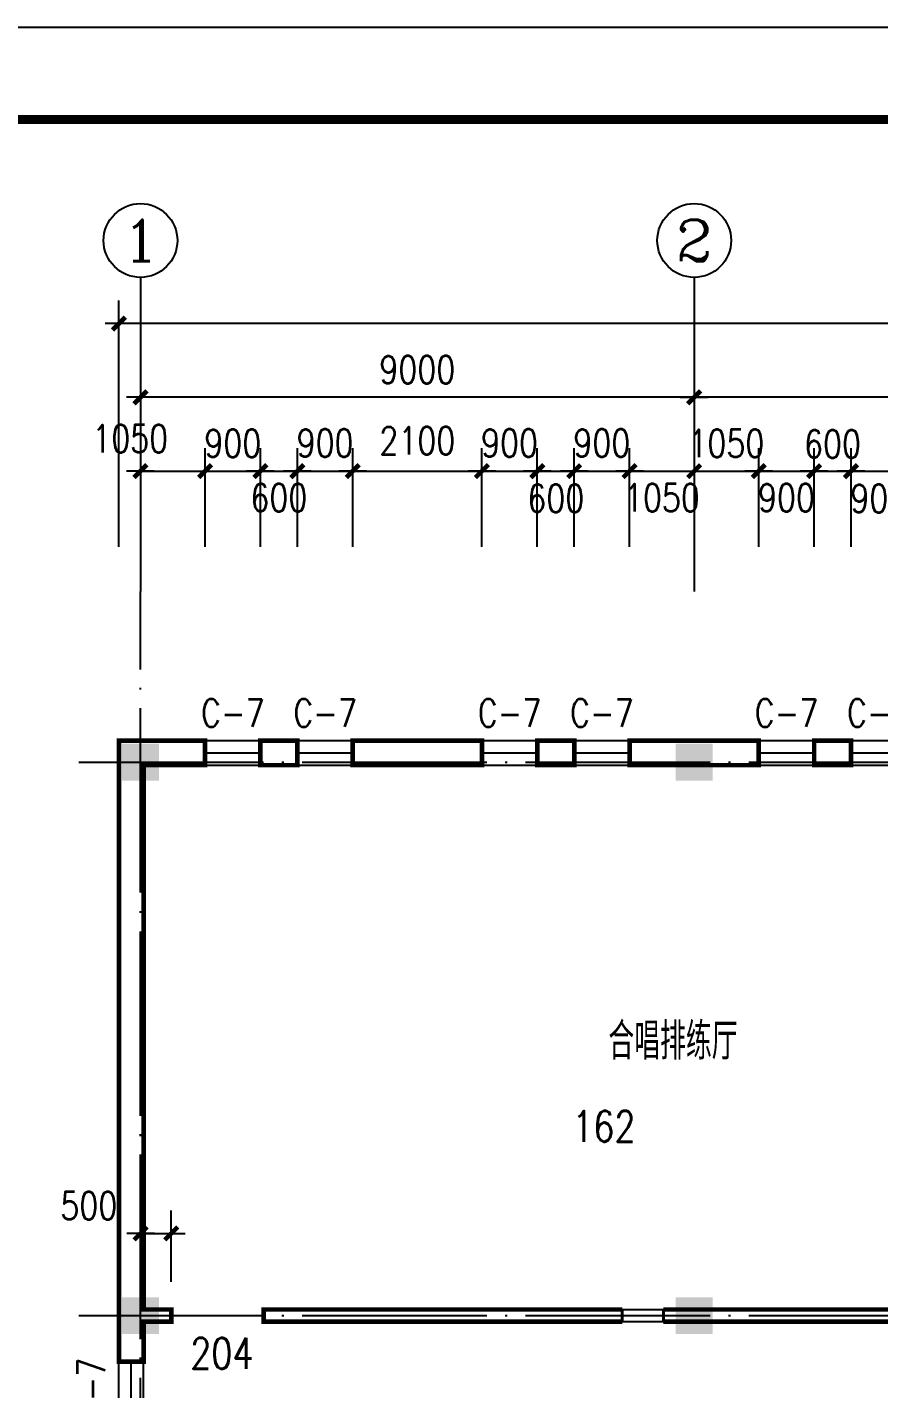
# Model space of a CAD drawing. Extents: x -55219 to 470149, y 494712 to 780039.
# Drawn here: x 98620 to 112460, y 660744 to 682881 of the extents above; entities that cross this region are included whole.
import ezdxf
from ezdxf.enums import TextEntityAlignment as Align

# ---------------------------------------------------------------- set-up
doc = ezdxf.new("R2010")
doc.units = 0
doc.header["$LTSCALE"] = 1500
doc.header["$MEASUREMENT"] = 0
doc.linetypes.add('DOTE', pattern=[2.42, 2, -0.2, 0.02, -0.2])
doc.layers.get('0').update_dxf_attribs({"linetype": 'CONTINUOUS'})
doc.layers.get('DEFPOINTS').update_dxf_attribs({"linetype": 'CONTINUOUS'})
for name, color, linetype in [('AXIS', 3, 'CONTINUOUS'), ('AXIS_TEXT', 7, 'CONTINUOUS'), ('COLUMN', 7, 'CONTINUOUS'), ('DOTE', 1, 'DOTE'), ('LVTRY', 6, 'CONTINUOUS'), ('PUB_DIM', 3, 'CONTINUOUS'), ('PUB_TEXT', 7, 'CONTINUOUS'), ('PUB_TITLE', 4, 'CONTINUOUS'), ('PUB_WALL', 255, 'CONTINUOUS'), ('WALL', 255, 'CONTINUOUS'), ('WINDOW', 2, 'CONTINUOUS'), ('WINDOW_TEXT', 7, 'CONTINUOUS')]:
    doc.layers.add(name, color=color, linetype=linetype)
doc.styles.add('_HZTXT', font='txt.shx', dxfattribs={"width": 0.8, "bigfont": 'hztxt.shx'})
doc.styles.add('_SIMPLEX', font='SIMPLEX.shx', dxfattribs={"width": 0.6})
doc.styles.add('COMPLEX', font='COMPLEX')
doc.styles.add('DIM_FONT', font='SIMPLEX.shx', dxfattribs={"width": 0.8})
doc.styles.add('SIMPLEX', font='SIMPLEX.SHX')
doc.dimstyles.new('AXIS150', dxfattribs={"dimscale": 1.5, "dimtxt": 300, "dimasz": 1, "dimexe": 250, "dimexo": 300, "dimgap": 150, "dimtad": 1, "dimdec": 0, "dimzin": 0, "dimdsep": 46, "dimtxsty": 'DIM_FONT', "dimblk": '_DIMX', "dimcen": 0.09, "dimse1": 1, "dimse2": 1, "dimclrt": 7, "dimadec": 0, "dimazin": 0, "dimtfac": 1, "dimtdec": 0, "dimtix": 1, "dimtmove": 2, "dimatfit": 3, "dimldrblk": '_DIMX', "dimfxl": 1, "dimtolj": 1, "dimtzin": 0, "dimarcsym": 0})
doc.dimstyles.new('DIMA150', dxfattribs={"dimscale": 1.5, "dimtxt": 300, "dimasz": 1, "dimexe": 250, "dimexo": 300, "dimgap": 150, "dimtad": 1, "dimdec": 0, "dimzin": 0, "dimdsep": 46, "dimtxsty": 'DIM_FONT', "dimblk": '_DIMX', "dimcen": 0.09, "dimse1": 1, "dimclrt": 7, "dimadec": 0, "dimazin": 0, "dimtfac": 1, "dimtdec": 0, "dimtix": 1, "dimtmove": 2, "dimatfit": 3, "dimldrblk": '_DIMX', "dimfxl": 1, "dimtolj": 1, "dimtzin": 0, "dimarcsym": 0})
doc.dimstyles.new('DIMB150', dxfattribs={"dimscale": 1.5, "dimtxt": 300, "dimasz": 1, "dimexe": 250, "dimexo": 300, "dimgap": 150, "dimtad": 1, "dimdec": 0, "dimzin": 0, "dimdsep": 46, "dimtxsty": 'DIM_FONT', "dimblk": '_DIMX', "dimcen": 0.09, "dimse2": 1, "dimclrt": 7, "dimadec": 0, "dimazin": 0, "dimtfac": 1, "dimtdec": 0, "dimtix": 1, "dimtmove": 2, "dimatfit": 3, "dimldrblk": '_DIMX', "dimfxl": 1, "dimtolj": 1, "dimtzin": 0, "dimarcsym": 0})
doc.dimstyles.new('DIMN150', dxfattribs={"dimscale": 1.5, "dimtxt": 300, "dimasz": 1, "dimexe": 250, "dimexo": 300, "dimgap": 150, "dimtad": 1, "dimdec": 0, "dimzin": 0, "dimdsep": 46, "dimtxsty": 'DIM_FONT', "dimblk": '_DIMX', "dimcen": 0.09, "dimclrt": 7, "dimadec": 0, "dimazin": 0, "dimtfac": 1, "dimtdec": 0, "dimtix": 1, "dimtmove": 2, "dimatfit": 3, "dimldrblk": '_DIMX', "dimfxl": 1, "dimtolj": 1, "dimtzin": 0, "dimarcsym": 0})

# ---------------------------------------------------------------- blocks, each defined once
blk = doc.blocks.new('_FZH')
blk.add_solid([(0.5, 0.5), (0.5, -0.5), (-0.5, 0.5), (-0.5, -0.5)])
blk = doc.blocks.new('_DIMX')
blk.add_line((-150, 0), (150, 0))
at = {"const_width": 50}
blk.add_lwpolyline([(-70, -70), (70, 70)], dxfattribs=at)
blk = doc.blocks.new('*D72')
at = {"color": 0, "linetype": 'ByBlock'}
blk.add_line((118459, 676864), (109462, 676864), dxfattribs=at)
at = {"layer": 'DEFPOINTS', "color": 0, "linetype": 'ByBlock'}
for p in [(109460, 676864), (109460, 673708), (118460, 673708)]:
    blk.add_point(p, dxfattribs=at)
at = {"color": 0, "linetype": 'ByBlock', "xscale": 1.5, "yscale": 1.5, "zscale": 1.5, "rotation": 180}
blk.add_blockref('_DIMX', (109460, 676864), dxfattribs=at)
at = {"color": 0, "linetype": 'ByBlock', "xscale": 1.5, "yscale": 1.5, "zscale": 1.5}
blk.add_blockref('_DIMX', (118460, 676864), dxfattribs=at)
at = {"color": 7, "linetype": 'ByBlock', "insert": (113960, 677314), "char_height": 450, "attachment_point": 5, "style": 'DIM_FONT'}
blk.add_mtext('\\A1;9000', dxfattribs=at)
blk = doc.blocks.new('*D73')
at = {"color": 0, "linetype": 'ByBlock'}
blk.add_line((109459, 676864), (100462, 676864), dxfattribs=at)
at = {"layer": 'DEFPOINTS', "color": 0, "linetype": 'ByBlock'}
for p in [(100460, 676864), (100460, 673708), (109460, 673708)]:
    blk.add_point(p, dxfattribs=at)
at = {"color": 0, "linetype": 'ByBlock', "xscale": 1.5, "yscale": 1.5, "zscale": 1.5, "rotation": 180}
blk.add_blockref('_DIMX', (100460, 676864), dxfattribs=at)
at = {"color": 0, "linetype": 'ByBlock', "xscale": 1.5, "yscale": 1.5, "zscale": 1.5}
blk.add_blockref('_DIMX', (109460, 676864), dxfattribs=at)
at = {"color": 7, "linetype": 'ByBlock', "insert": (104960, 677314), "char_height": 450, "attachment_point": 5, "style": 'DIM_FONT'}
blk.add_mtext('\\A1;9000', dxfattribs=at)
blk = doc.blocks.new('_AXISO')
blk.add_circle((0, 0), 0.5)
at = {"layer": 'AXIS_TEXT', "style": 'COMPLEX', "width": 1.041667}
blk.add_attdef('A', text='', height=0.56, dxfattribs=at).set_placement((-0.25, -0.28), (0.25, -0.28), align=Align.FIT)
blk = doc.blocks.new('*D77')
at = {"color": 0, "linetype": 'ByBlock'}
for p, q in [((100110, 674434), (100110, 678439)), ((172610, 674434), (172610, 678439)), ((172609, 678064), (100112, 678064))]:
    blk.add_line(p, q, dxfattribs=at)
at = {"layer": 'DEFPOINTS', "color": 0, "linetype": 'ByBlock'}
for p in [(100110, 678064), (100110, 673984), (172610, 673984)]:
    blk.add_point(p, dxfattribs=at)
at = {"color": 0, "linetype": 'ByBlock', "xscale": 1.5, "yscale": 1.5, "zscale": 1.5, "rotation": 180}
blk.add_blockref('_DIMX', (100110, 678064), dxfattribs=at)
at = {"color": 0, "linetype": 'ByBlock', "xscale": 1.5, "yscale": 1.5, "zscale": 1.5}
blk.add_blockref('_DIMX', (172610, 678064), dxfattribs=at)
at = {"color": 7, "linetype": 'ByBlock', "insert": (136360, 678514), "char_height": 450, "attachment_point": 5, "style": 'DIM_FONT'}
blk.add_mtext('\\A1;72500', dxfattribs=at)
blk = doc.blocks.new('_WBLK')
for p, q in [((-0.5, 0.5), (0.5, 0.5)), ((-0.5, 0), (0.5, 0)), ((-0.5, -0.5), (0.5, -0.5))]:
    blk.add_line(p, q)
at = {"layer": 'WINDOW_TEXT', "style": 'SIMPLEX', "flags": 9}
blk.add_attdef('A', text='', height=1, dxfattribs=at).set_placement((0, 1.5), align=Align.MIDDLE)
blk = doc.blocks.new('*D503')
at = {"color": 0, "linetype": 'ByBlock'}
for p, q in [((101510, 674434), (101510, 676039)), ((100462, 675664), (101509, 675664))]:
    blk.add_line(p, q, dxfattribs=at)
at = {"layer": 'DEFPOINTS', "color": 0, "linetype": 'ByBlock'}
for p in [(101510, 675664), (100460, 673984), (101510, 673984)]:
    blk.add_point(p, dxfattribs=at)
at = {"color": 0, "linetype": 'ByBlock', "xscale": 1.5, "yscale": 1.5, "zscale": 1.5, "rotation": 180}
blk.add_blockref('_DIMX', (100460, 675664), dxfattribs=at)
at = {"color": 0, "linetype": 'ByBlock', "xscale": 1.5, "yscale": 1.5, "zscale": 1.5}
blk.add_blockref('_DIMX', (101510, 675664), dxfattribs=at)
at = {"color": 7, "linetype": 'ByBlock', "insert": (100293, 676194), "char_height": 450, "attachment_point": 5, "style": 'DIM_FONT'}
blk.add_mtext('\\A1;1050', dxfattribs=at)
blk = doc.blocks.new('*D504')
at = {"color": 0, "linetype": 'ByBlock'}
for p, q in [((101510, 674434), (101510, 676039)), ((102410, 674434), (102410, 676039)), ((101509, 675664), (101507, 675664)), ((101510, 675664), (102410, 675664)), ((102412, 675664), (102413, 675664))]:
    blk.add_line(p, q, dxfattribs=at)
at = {"layer": 'DEFPOINTS', "color": 0, "linetype": 'ByBlock'}
for p in [(102410, 675664), (101510, 673984), (102410, 673984)]:
    blk.add_point(p, dxfattribs=at)
at = {"color": 0, "linetype": 'ByBlock', "xscale": 1.5, "yscale": 1.5, "zscale": 1.5}
blk.add_blockref('_DIMX', (101510, 675664), dxfattribs=at)
at = {"color": 0, "linetype": 'ByBlock', "xscale": 1.5, "yscale": 1.5, "zscale": 1.5, "rotation": 180}
blk.add_blockref('_DIMX', (102410, 675664), dxfattribs=at)
at = {"color": 7, "linetype": 'ByBlock', "insert": (101960, 676114), "char_height": 450, "attachment_point": 5, "style": 'DIM_FONT'}
blk.add_mtext('\\A1;900', dxfattribs=at)
blk = doc.blocks.new('*D505')
at = {"color": 0, "linetype": 'ByBlock'}
for p, q in [((102410, 674434), (102410, 676039)), ((103010, 674434), (103010, 676039)), ((102412, 675664), (103009, 675664))]:
    blk.add_line(p, q, dxfattribs=at)
at = {"layer": 'DEFPOINTS', "color": 0, "linetype": 'ByBlock'}
for p in [(103010, 675664), (102410, 673984), (103010, 673984)]:
    blk.add_point(p, dxfattribs=at)
at = {"color": 0, "linetype": 'ByBlock', "xscale": 1.5, "yscale": 1.5, "zscale": 1.5, "rotation": 180}
blk.add_blockref('_DIMX', (102410, 675664), dxfattribs=at)
at = {"color": 0, "linetype": 'ByBlock', "xscale": 1.5, "yscale": 1.5, "zscale": 1.5}
blk.add_blockref('_DIMX', (103010, 675664), dxfattribs=at)
at = {"color": 7, "linetype": 'ByBlock', "insert": (102710, 675232), "char_height": 450, "attachment_point": 5, "style": 'DIM_FONT'}
blk.add_mtext('\\A1;600', dxfattribs=at)
blk = doc.blocks.new('*D506')
at = {"color": 0, "linetype": 'ByBlock'}
for p, q in [((103010, 674434), (103010, 676039)), ((103910, 674434), (103910, 676039)), ((103012, 675664), (103909, 675664))]:
    blk.add_line(p, q, dxfattribs=at)
at = {"layer": 'DEFPOINTS', "color": 0, "linetype": 'ByBlock'}
for p in [(103910, 675664), (103010, 673984), (103910, 673984)]:
    blk.add_point(p, dxfattribs=at)
at = {"color": 0, "linetype": 'ByBlock', "xscale": 1.5, "yscale": 1.5, "zscale": 1.5, "rotation": 180}
blk.add_blockref('_DIMX', (103010, 675664), dxfattribs=at)
at = {"color": 0, "linetype": 'ByBlock', "xscale": 1.5, "yscale": 1.5, "zscale": 1.5}
blk.add_blockref('_DIMX', (103910, 675664), dxfattribs=at)
at = {"color": 7, "linetype": 'ByBlock', "insert": (103460, 676119), "char_height": 450, "attachment_point": 5, "style": 'DIM_FONT'}
blk.add_mtext('\\A1;900', dxfattribs=at)
blk = doc.blocks.new('*D507')
at = {"color": 0, "linetype": 'ByBlock'}
for p, q in [((103910, 674434), (103910, 676039)), ((106010, 674434), (106010, 676039)), ((103912, 675664), (106009, 675664))]:
    blk.add_line(p, q, dxfattribs=at)
at = {"layer": 'DEFPOINTS', "color": 0, "linetype": 'ByBlock'}
for p in [(106010, 675664), (103910, 673984), (106010, 673984)]:
    blk.add_point(p, dxfattribs=at)
at = {"color": 0, "linetype": 'ByBlock', "xscale": 1.5, "yscale": 1.5, "zscale": 1.5, "rotation": 180}
blk.add_blockref('_DIMX', (103910, 675664), dxfattribs=at)
at = {"color": 0, "linetype": 'ByBlock', "xscale": 1.5, "yscale": 1.5, "zscale": 1.5}
blk.add_blockref('_DIMX', (106010, 675664), dxfattribs=at)
at = {"color": 7, "linetype": 'ByBlock', "insert": (104960, 676157), "char_height": 450, "attachment_point": 5, "style": 'DIM_FONT'}
blk.add_mtext('\\A1;2100', dxfattribs=at)
blk = doc.blocks.new('*D508')
at = {"color": 0, "linetype": 'ByBlock'}
for p, q in [((106010, 674434), (106010, 676039)), ((106910, 674434), (106910, 676039)), ((106012, 675664), (106909, 675664))]:
    blk.add_line(p, q, dxfattribs=at)
at = {"layer": 'DEFPOINTS', "color": 0, "linetype": 'ByBlock'}
for p in [(106910, 675664), (106010, 673984), (106910, 673984)]:
    blk.add_point(p, dxfattribs=at)
at = {"color": 0, "linetype": 'ByBlock', "xscale": 1.5, "yscale": 1.5, "zscale": 1.5, "rotation": 180}
blk.add_blockref('_DIMX', (106010, 675664), dxfattribs=at)
at = {"color": 0, "linetype": 'ByBlock', "xscale": 1.5, "yscale": 1.5, "zscale": 1.5}
blk.add_blockref('_DIMX', (106910, 675664), dxfattribs=at)
at = {"color": 7, "linetype": 'ByBlock', "insert": (106460, 676119), "char_height": 450, "attachment_point": 5, "style": 'DIM_FONT'}
blk.add_mtext('\\A1;900', dxfattribs=at)
blk = doc.blocks.new('*D509')
at = {"color": 0, "linetype": 'ByBlock'}
for p, q in [((106910, 674434), (106910, 676039)), ((107510, 674434), (107510, 676039)), ((106912, 675664), (107509, 675664))]:
    blk.add_line(p, q, dxfattribs=at)
at = {"layer": 'DEFPOINTS', "color": 0, "linetype": 'ByBlock'}
for p in [(107510, 675664), (106910, 673984), (107510, 673984)]:
    blk.add_point(p, dxfattribs=at)
at = {"color": 0, "linetype": 'ByBlock', "xscale": 1.5, "yscale": 1.5, "zscale": 1.5, "rotation": 180}
blk.add_blockref('_DIMX', (106910, 675664), dxfattribs=at)
at = {"color": 0, "linetype": 'ByBlock', "xscale": 1.5, "yscale": 1.5, "zscale": 1.5}
blk.add_blockref('_DIMX', (107510, 675664), dxfattribs=at)
at = {"color": 7, "linetype": 'ByBlock', "insert": (107210, 675220), "char_height": 450, "attachment_point": 5, "style": 'DIM_FONT'}
blk.add_mtext('\\A1;600', dxfattribs=at)
blk = doc.blocks.new('*D510')
at = {"color": 0, "linetype": 'ByBlock'}
for p, q in [((107510, 674434), (107510, 676039)), ((108410, 674434), (108410, 676039)), ((107512, 675664), (108409, 675664))]:
    blk.add_line(p, q, dxfattribs=at)
at = {"layer": 'DEFPOINTS', "color": 0, "linetype": 'ByBlock'}
for p in [(108410, 675664), (107510, 673984), (108410, 673984)]:
    blk.add_point(p, dxfattribs=at)
at = {"color": 0, "linetype": 'ByBlock', "xscale": 1.5, "yscale": 1.5, "zscale": 1.5, "rotation": 180}
blk.add_blockref('_DIMX', (107510, 675664), dxfattribs=at)
at = {"color": 0, "linetype": 'ByBlock', "xscale": 1.5, "yscale": 1.5, "zscale": 1.5}
blk.add_blockref('_DIMX', (108410, 675664), dxfattribs=at)
at = {"color": 7, "linetype": 'ByBlock', "insert": (107960, 676119), "char_height": 450, "attachment_point": 5, "style": 'DIM_FONT'}
blk.add_mtext('\\A1;900', dxfattribs=at)
blk = doc.blocks.new('*D511')
at = {"color": 0, "linetype": 'ByBlock'}
for p, q in [((108410, 674434), (108410, 676039)), ((108412, 675664), (109459, 675664))]:
    blk.add_line(p, q, dxfattribs=at)
at = {"layer": 'DEFPOINTS', "color": 0, "linetype": 'ByBlock'}
for p in [(109460, 675664), (108410, 673984), (109460, 673984)]:
    blk.add_point(p, dxfattribs=at)
at = {"color": 0, "linetype": 'ByBlock', "xscale": 1.5, "yscale": 1.5, "zscale": 1.5, "rotation": 180}
blk.add_blockref('_DIMX', (108410, 675664), dxfattribs=at)
at = {"color": 0, "linetype": 'ByBlock', "xscale": 1.5, "yscale": 1.5, "zscale": 1.5}
blk.add_blockref('_DIMX', (109460, 675664), dxfattribs=at)
at = {"color": 7, "linetype": 'ByBlock', "insert": (108935, 675232), "char_height": 450, "attachment_point": 5, "style": 'DIM_FONT'}
blk.add_mtext('\\A1;1050', dxfattribs=at)
blk = doc.blocks.new('*D512')
at = {"color": 0, "linetype": 'ByBlock'}
for p, q in [((110510, 674434), (110510, 676039)), ((109459, 675664), (109457, 675664)), ((109460, 675664), (110510, 675664)), ((110512, 675664), (110513, 675664))]:
    blk.add_line(p, q, dxfattribs=at)
at = {"layer": 'DEFPOINTS', "color": 0, "linetype": 'ByBlock'}
for p in [(110510, 675664), (109460, 673984), (110510, 673984)]:
    blk.add_point(p, dxfattribs=at)
at = {"color": 0, "linetype": 'ByBlock', "xscale": 1.5, "yscale": 1.5, "zscale": 1.5}
blk.add_blockref('_DIMX', (109460, 675664), dxfattribs=at)
at = {"color": 0, "linetype": 'ByBlock', "xscale": 1.5, "yscale": 1.5, "zscale": 1.5, "rotation": 180}
blk.add_blockref('_DIMX', (110510, 675664), dxfattribs=at)
at = {"color": 7, "linetype": 'ByBlock', "insert": (109985, 676114), "char_height": 450, "attachment_point": 5, "style": 'DIM_FONT'}
blk.add_mtext('\\A1;1050', dxfattribs=at)
blk = doc.blocks.new('*D513')
at = {"color": 0, "linetype": 'ByBlock'}
for p, q in [((110510, 674434), (110510, 676039)), ((111410, 674434), (111410, 676039)), ((110512, 675664), (111409, 675664))]:
    blk.add_line(p, q, dxfattribs=at)
at = {"layer": 'DEFPOINTS', "color": 0, "linetype": 'ByBlock'}
for p in [(111410, 675664), (110510, 673984), (111410, 673984)]:
    blk.add_point(p, dxfattribs=at)
at = {"color": 0, "linetype": 'ByBlock', "xscale": 1.5, "yscale": 1.5, "zscale": 1.5, "rotation": 180}
blk.add_blockref('_DIMX', (110510, 675664), dxfattribs=at)
at = {"color": 0, "linetype": 'ByBlock', "xscale": 1.5, "yscale": 1.5, "zscale": 1.5}
blk.add_blockref('_DIMX', (111410, 675664), dxfattribs=at)
at = {"color": 7, "linetype": 'ByBlock', "insert": (110960, 675232), "char_height": 450, "attachment_point": 5, "style": 'DIM_FONT'}
blk.add_mtext('\\A1;900', dxfattribs=at)
blk = doc.blocks.new('*D514')
at = {"color": 0, "linetype": 'ByBlock'}
for p, q in [((111410, 674434), (111410, 676039)), ((112010, 674434), (112010, 676039)), ((111412, 675664), (112009, 675664))]:
    blk.add_line(p, q, dxfattribs=at)
at = {"layer": 'DEFPOINTS', "color": 0, "linetype": 'ByBlock'}
for p in [(112010, 675664), (111410, 673984), (112010, 673984)]:
    blk.add_point(p, dxfattribs=at)
at = {"color": 0, "linetype": 'ByBlock', "xscale": 1.5, "yscale": 1.5, "zscale": 1.5, "rotation": 180}
blk.add_blockref('_DIMX', (111410, 675664), dxfattribs=at)
at = {"color": 0, "linetype": 'ByBlock', "xscale": 1.5, "yscale": 1.5, "zscale": 1.5}
blk.add_blockref('_DIMX', (112010, 675664), dxfattribs=at)
at = {"color": 7, "linetype": 'ByBlock', "insert": (111710, 676103), "char_height": 450, "attachment_point": 5, "style": 'DIM_FONT'}
blk.add_mtext('\\A1;600', dxfattribs=at)
blk = doc.blocks.new('*D515')
at = {"color": 0, "linetype": 'ByBlock'}
for p, q in [((112010, 674434), (112010, 676039)), ((112910, 674434), (112910, 676039)), ((112012, 675664), (112909, 675664))]:
    blk.add_line(p, q, dxfattribs=at)
at = {"layer": 'DEFPOINTS', "color": 0, "linetype": 'ByBlock'}
for p in [(112910, 675664), (112010, 673984), (112910, 673984)]:
    blk.add_point(p, dxfattribs=at)
at = {"color": 0, "linetype": 'ByBlock', "xscale": 1.5, "yscale": 1.5, "zscale": 1.5, "rotation": 180}
blk.add_blockref('_DIMX', (112010, 675664), dxfattribs=at)
at = {"color": 0, "linetype": 'ByBlock', "xscale": 1.5, "yscale": 1.5, "zscale": 1.5}
blk.add_blockref('_DIMX', (112910, 675664), dxfattribs=at)
at = {"color": 7, "linetype": 'ByBlock', "insert": (112460, 675219), "char_height": 450, "attachment_point": 5, "style": 'DIM_FONT'}
blk.add_mtext('\\A1;900', dxfattribs=at)
blk = doc.blocks.new('*D782')
at = {"color": 0, "linetype": 'ByBlock'}
for p, q in [((100961, 662483), (100961, 663645)), ((100462, 663270), (100959, 663270))]:
    blk.add_line(p, q, dxfattribs=at)
at = {"layer": 'DEFPOINTS', "color": 0, "linetype": 'ByBlock'}
for p in [(100961, 663270), (100461, 662033), (100961, 662033)]:
    blk.add_point(p, dxfattribs=at)
at = {"color": 0, "linetype": 'ByBlock', "xscale": 1.5, "yscale": 1.5, "zscale": 1.5, "rotation": 180}
blk.add_blockref('_DIMX', (100461, 663270), dxfattribs=at)
at = {"color": 0, "linetype": 'ByBlock', "xscale": 1.5, "yscale": 1.5, "zscale": 1.5}
blk.add_blockref('_DIMX', (100961, 663270), dxfattribs=at)
at = {"color": 7, "linetype": 'ByBlock', "insert": (99620, 663720), "char_height": 450, "attachment_point": 5, "style": 'DIM_FONT'}
blk.add_mtext('\\A1;500', dxfattribs=at)

msp = doc.modelspace()

# ---------------------------------------------------------------- linework, layer by layer
at = {"layer": 'AXIS'}
for p, q in [((100460.5, 678814.1), (100460.5, 673707.7)), ((109460.5, 678814.1), (109460.5, 673707.7))]:
    msp.add_line(p, q, dxfattribs=at)
at = {"layer": 'DOTE'}
for p, q in [((100460.5, 603471), (100460.5, 673707.7)), ((99460.5, 670932.9), (171810.5, 670932.9)), ((99460.5, 661932.9), (180472.7, 661932.9))]:
    msp.add_line(p, q, dxfattribs=at)
at = {"layer": 'LVTRY'}
msp.add_line((108290.5, 662032.9), (108960.5, 662032.9), dxfattribs=at)
at = {"layer": 'LVTRY', "const_width": 50}
for points in [[(108290.5, 661832.9), (108290.5, 662032.9)], [(108960.5, 662032.9), (108960.5, 661832.9)]]:
    msp.add_lwpolyline(points, dxfattribs=at)
at = {"layer": 'PUB_TITLE'}
msp.add_lwpolyline([(78169.5, 593781.4), (78169.5, 682881.4), (204319.5, 682881.4), (204319.5, 593781.4)], close=True, dxfattribs=at)
at = {"layer": 'PUB_TITLE', "const_width": 150}
msp.add_lwpolyline([(81919.5, 595281.4), (202819.5, 595281.4), (202819.5, 681381.4), (81919.5, 681381.4)], close=True, dxfattribs=at)
at = {"layer": 'PUB_WALL', "const_width": 75}
for points in [[(100960.5, 661832.9), (100510.5, 661832.9), (100510.5, 661182.9), (100110.5, 661182.9), (100110.5, 671282.9), (101510.5, 671282.9), (101510.5, 670882.9), (100510.5, 670882.9), (100510.5, 662032.9), (100960.5, 662032.9)], [(100510.5, 661182.9), (100510.5, 661832.9), (100960.5, 661832.9), (100960.5, 662032.9), (100510.5, 662032.9), (100510.5, 670882.9), (101510.5, 670882.9), (101510.5, 671282.9), (100110.5, 671282.9), (100110.5, 661182.9)], [(102410.5, 671282.9), (103010.5, 671282.9), (103010.5, 670882.9), (102410.5, 670882.9)], [(102410.5, 670882.9), (102410.5, 671282.9), (103010.5, 671282.9), (103010.5, 670882.9)], [(106910.5, 671282.9), (107510.5, 671282.9), (107510.5, 670882.9), (106910.5, 670882.9)], [(106910.5, 670882.9), (106910.5, 671282.9), (107510.5, 671282.9), (107510.5, 670882.9)], [(111410.5, 671282.9), (112010.5, 671282.9), (112010.5, 670882.9), (111410.5, 670882.9)], [(111410.5, 670882.9), (111410.5, 671282.9), (112010.5, 671282.9), (112010.5, 670882.9)]]:
    msp.add_lwpolyline(points, close=True, dxfattribs=at)
for points in [[(106010.5, 671282.9), (106010.5, 670882.9), (103910.5, 670882.9), (103910.5, 671282.9), (106010.5, 671282.9)], [(106010.5, 671282.9), (106010.5, 670882.9), (103910.5, 670882.9), (103910.5, 671282.9), (106010.5, 671282.9)], [(110510.5, 670882.9), (108410.5, 670882.9), (108410.5, 671282.9), (110510.5, 671282.9), (110510.5, 670882.9)], [(110510.5, 670882.9), (108410.5, 670882.9), (108410.5, 671282.9), (110510.5, 671282.9), (110510.5, 670882.9)], [(108290.5, 662032.9), (102460.5, 662032.9), (102460.5, 661832.9), (108290.5, 661832.9)], [(108290.5, 662032.9), (102460.5, 662032.9), (102460.5, 661832.9), (108290.5, 661832.9)], [(108960.5, 661832.9), (116460.5, 661832.9), (116460.5, 662032.9), (108960.5, 662032.9)], [(108960.5, 661832.9), (116460.5, 661832.9), (116460.5, 662032.9), (108960.5, 662032.9)]]:
    msp.add_lwpolyline(points, dxfattribs=at)
at = {"layer": 'WALL'}
for p, q in [((100110.5, 671282.9), (101510.5, 671282.9)), ((100110.5, 661182.9), (100110.5, 671282.9)), ((101510.5, 671282.9), (101510.5, 670882.9)), ((102410.5, 671282.9), (103010.5, 671282.9)), ((102410.5, 671282.9), (102410.5, 670882.9)), ((103010.5, 671282.9), (103010.5, 670882.9)), ((103910.5, 671282.9), (106010.5, 671282.9)), ((103910.5, 671282.9), (103910.5, 670882.9)), ((106010.5, 671282.9), (106010.5, 670882.9)), ((106910.5, 671282.9), (107510.5, 671282.9)), ((106910.5, 671282.9), (106910.5, 670882.9)), ((107510.5, 671282.9), (107510.5, 670882.9)), ((108410.5, 671282.9), (110510.5, 671282.9)), ((108410.5, 671282.9), (108410.5, 670882.9)), ((110510.5, 671282.9), (110510.5, 670882.9)), ((111410.5, 671282.9), (112010.5, 671282.9)), ((111410.5, 671282.9), (111410.5, 670882.9)), ((112010.5, 671282.9), (112010.5, 670882.9)), ((100510.5, 670882.9), (101510.5, 670882.9)), ((100510.5, 662032.9), (100510.5, 670882.9)), ((102410.5, 670882.9), (103010.5, 670882.9)), ((103910.5, 670882.9), (106010.5, 670882.9)), ((106910.5, 670882.9), (107510.5, 670882.9)), ((108410.5, 670882.9), (110510.5, 670882.9)), ((111410.5, 670882.9), (112010.5, 670882.9)), ((100510.5, 662032.9), (100960.5, 662032.9)), ((100960.5, 662032.9), (100960.5, 661832.9)), ((102460.5, 662032.9), (102460.5, 661832.9)), ((108290.5, 662032.9), (102460.5, 662032.9)), ((116460.5, 662032.9), (108960.5, 662032.9)), ((100510.5, 661832.9), (100960.5, 661832.9)), ((100510.5, 661182.9), (100510.5, 661832.9)), ((116460.5, 661832.9), (102460.5, 661832.9)), ((100110.5, 661182.9), (100510.5, 661182.9))]:
    msp.add_line(p, q, dxfattribs=at)

# ---------------------------------------------------------------- block references
at = {"layer": 'AXIS'}
ref = msp.add_blockref('_AXISO', (100460.5, 679414.1), dxfattribs=dict(at, xscale=1200, yscale=1200, zscale=1200))
ref.add_attrib('A', '1', dxfattribs={"layer": 'AXIS_TEXT', "height": 672, "style": 'COMPLEX', "width": 2.083333}).set_placement((100160.5, 679078.1), (100760.5, 679078.1), align=Align.FIT)
ref = msp.add_blockref('_AXISO', (109460.5, 679414.1), dxfattribs=dict(at, xscale=1200, yscale=1200, zscale=1200))
ref.add_attrib('A', '2', dxfattribs={"layer": 'AXIS_TEXT', "height": 672, "style": 'COMPLEX', "width": 1.339286}).set_placement((109160.5, 679078.1), (109760.5, 679078.1), align=Align.FIT)
at = {"layer": 'COLUMN', "xscale": 600, "yscale": 600, "zscale": 600}
for p in [(100460.5, 670932.9), (109460.5, 670932.9), (100460.5, 661932.9), (109460.5, 661932.9)]:
    msp.add_blockref('_FZH', p, dxfattribs=at)
at = {"layer": 'WINDOW'}
ref = msp.add_blockref('_WBLK', (101960.5, 671082.9), dxfattribs=dict(at, xscale=900, yscale=399.9999999999417, zscale=900))
ref.add_attrib('A', 'C-7', dxfattribs={"layer": 'WINDOW_TEXT', "height": 450, "style": '_SIMPLEX', "width": 0.8, "flags": 8}).set_placement((101960.5, 671732.9), align=Align.MIDDLE)
ref = msp.add_blockref('_WBLK', (103460.5, 671082.9), dxfattribs=dict(at, xscale=900, yscale=400, zscale=900))
ref.add_attrib('A', 'C-7', dxfattribs={"layer": 'WINDOW_TEXT', "height": 450, "style": '_SIMPLEX', "width": 0.8, "flags": 8}).set_placement((103460.5, 671732.9), align=Align.MIDDLE)
ref = msp.add_blockref('_WBLK', (106460.5, 671082.9), dxfattribs=dict(at, xscale=900, yscale=400, zscale=900))
ref.add_attrib('A', 'C-7', dxfattribs={"layer": 'WINDOW_TEXT', "height": 450, "style": '_SIMPLEX', "width": 0.8, "flags": 8}).set_placement((106460.5, 671732.9), align=Align.MIDDLE)
ref = msp.add_blockref('_WBLK', (107960.5, 671082.9), dxfattribs=dict(at, xscale=900, yscale=399.9999999998253, zscale=900))
ref.add_attrib('A', 'C-7', dxfattribs={"layer": 'WINDOW_TEXT', "height": 450, "style": '_SIMPLEX', "width": 0.8, "flags": 8}).set_placement((107960.5, 671732.9), align=Align.MIDDLE)
ref = msp.add_blockref('_WBLK', (110960.5, 671082.9), dxfattribs=dict(at, xscale=900, yscale=399.9999999998836, zscale=900))
ref.add_attrib('A', 'C-7', dxfattribs={"layer": 'WINDOW_TEXT', "height": 450, "style": '_SIMPLEX', "width": 0.8, "flags": 8}).set_placement((110960.5, 671732.9), align=Align.MIDDLE)
ref = msp.add_blockref('_WBLK', (112460.5, 671082.9), dxfattribs=dict(at, xscale=900, yscale=399.9999999998836, zscale=900))
ref.add_attrib('A', 'C-7', dxfattribs={"layer": 'WINDOW_TEXT', "height": 450, "style": '_SIMPLEX', "width": 0.8, "flags": 8}).set_placement((112460.5, 671732.9), align=Align.MIDDLE)
ref = msp.add_blockref('_WBLK', (100310.5, 660732.9), dxfattribs=dict(at, xscale=900, yscale=399.9999999999126, zscale=900, rotation=89.99999999999999))
ref.add_attrib('A', 'C-7', dxfattribs={"layer": 'WINDOW_TEXT', "height": 450, "rotation": 90, "style": '_SIMPLEX', "width": 0.8, "flags": 8}).set_placement((99660.5, 660732.9), align=Align.MIDDLE)

# ---------------------------------------------------------------- texts
at = {"layer": 'LVTRY', "color": 0, "char_height": 500, "attachment_point": 1, "style": 'DIM_FONT'}
for s, insert, width in [('162', (107478.5, 665261.1), 2550.251), ('{\\C1;204}', (101269.8, 661570.8), 1640.37)]:
    msp.add_mtext(s, dxfattribs=dict(at, insert=insert, width=width))
at = {"layer": 'PUB_TEXT', "style": '_HZTXT', "width": 0.7}
msp.add_text('合唱排练厅', height=600, dxfattribs=at).set_placement((108065.9, 666095.8))

# ---------------------------------------------------------------- dimensions: what is measured, and where the dimension line sits
at = {"layer": 'AXIS'}
for base, p1, p2, picture, middle in [((100460.5, 676864.1), (109460.5, 673707.7), (100460.5, 673707.7), '*D73', (104960.5, 677314.1)), ((109460.5, 676864.1), (118460.5, 673707.7), (109460.5, 673707.7), '*D72', (113960.5, 677314.1))]:
    dim = msp.add_linear_dim(base=base, p1=p1, p2=p2, dimstyle='AXIS150', dxfattribs=at)
    dim.commit()
    dim.dimension.update_dxf_attribs({"geometry": picture, "text_midpoint": middle})
at = {"layer": 'PUB_DIM'}
for p1, p2, distance, dimstyle, picture, middle in [((172610.3, 673984.1), (100110.5, 673984.1), -4080, 'DIMN150', '*D77', (136360.4, 678514.1)), ((101510.5, 673984.1), (102410.5, 673984.1), 1680, 'DIMN150', '*D504', (101960.5, 676114.1)), ((109460.5, 673984.1), (110510.5, 673984.1), 1680, 'DIMA150', '*D512', (109985.5, 676114.1))]:
    dim = msp.add_aligned_dim(p1=p1, p2=p2, distance=distance, dimstyle=dimstyle, dxfattribs=at)
    dim.commit()
    dim.dimension.update_dxf_attribs({"geometry": picture, "text_midpoint": middle})
for base, p1, p2, angle, dimstyle, picture, middle in [((101510.5, 675664.1), (100460.5, 673984.1), (101510.5, 673984.1), 0, 'DIMA150', '*D503', (100292.7, 676193.8)), ((103910.5, 675664.1), (103010.5, 673984.1), (103910.5, 673984.1), 0, 'DIMN150', '*D506', (103460.5, 676119.5)), ((106010.5, 675664.1), (103910.5, 673984.1), (106010.5, 673984.1), 360, 'DIMN150', '*D507', (104960.5, 676157.3)), ((106910.5, 675664.1), (106010.5, 673984.1), (106910.5, 673984.1), 0, 'DIMN150', '*D508', (106460.5, 676119.5)), ((108410.5, 675664.1), (107510.5, 673984.1), (108410.5, 673984.1), 0, 'DIMN150', '*D510', (107960.5, 676119.5)), ((112010.5, 675664.1), (111410.5, 673984.1), (112010.5, 673984.1), 0, 'DIMN150', '*D514', (111710.5, 676102.7)), ((103010.5, 675664.1), (102410.5, 673984.1), (103010.5, 673984.1), 0, 'DIMN150', '*D505', (102710.5, 675232.1)), ((107510.5, 675664.1), (106910.5, 673984.1), (107510.5, 673984.1), 0, 'DIMN150', '*D509', (107210.5, 675219.8)), ((109460.5, 675664.1), (108410.5, 673984.1), (109460.5, 673984.1), 0, 'DIMB150', '*D511', (108935.5, 675232.1)), ((111410.5, 675664.1), (110510.5, 673984.1), (111410.5, 673984.1), 0, 'DIMN150', '*D513', (110960.5, 675232.1)), ((112910.5, 675664.1), (112010.5, 673984.1), (112910.5, 673984.1), 0, 'DIMN150', '*D515', (112460.5, 675219.3)), ((100960.5, 663270.4), (100460.5, 662032.9), (100960.5, 662032.9), 0, 'DIMA150', '*D782', (99619.7, 663720.4))]:
    dim = msp.add_linear_dim(base=base, p1=p1, p2=p2, angle=angle, dimstyle=dimstyle, dxfattribs=at)
    dim.commit()
    dim.dimension.update_dxf_attribs({"geometry": picture, "text_midpoint": middle, "dimtype": 161})

doc.saveas('drawing.dxf')
